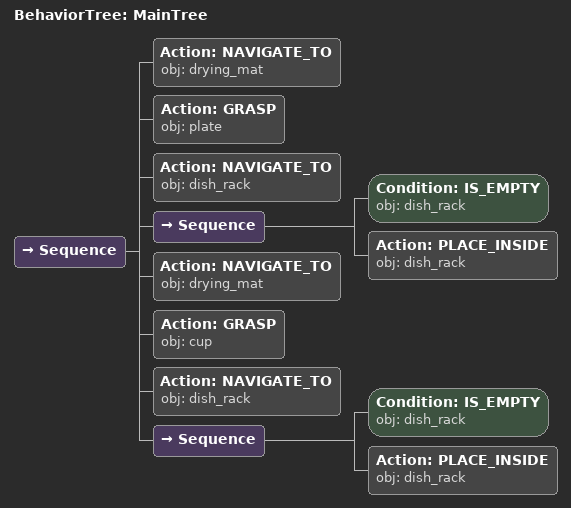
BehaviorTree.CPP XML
<root main_tree_to_execute="MainTree">
  <BehaviorTree ID="MainTree">
    <Sequence>
      <!-- Navigate to drying_mat -->
      <Action ID="NAVIGATE_TO" obj="drying_mat" />
      <!-- Grasp plate -->
      <Action ID="GRASP" obj="plate" />
      <!-- Navigate to dish_rack -->
      <Action ID="NAVIGATE_TO" obj="dish_rack" />
      <Sequence>
        <!-- Check dish_rack is empty before PLACE_INSIDE -->
        <Condition ID="IS_EMPTY" obj="dish_rack" />
        <!-- Place inside dish_rack -->
        <Action ID="PLACE_INSIDE" obj="dish_rack" />
      </Sequence>

      <!-- Navigate to drying_mat -->
      <Action ID="NAVIGATE_TO" obj="drying_mat" />
      <!-- Grasp cup -->
      <Action ID="GRASP" obj="cup" />
      <!-- Navigate to dish_rack -->
      <Action ID="NAVIGATE_TO" obj="dish_rack" />
      <Sequence>
        <!-- Check dish_rack is empty before PLACE_INSIDE -->
        <Condition ID="IS_EMPTY" obj="dish_rack" />
        <!-- Place inside dish_rack -->
        <Action ID="PLACE_INSIDE" obj="dish_rack" />
      </Sequence>

    </Sequence>
  </BehaviorTree>
</root>
